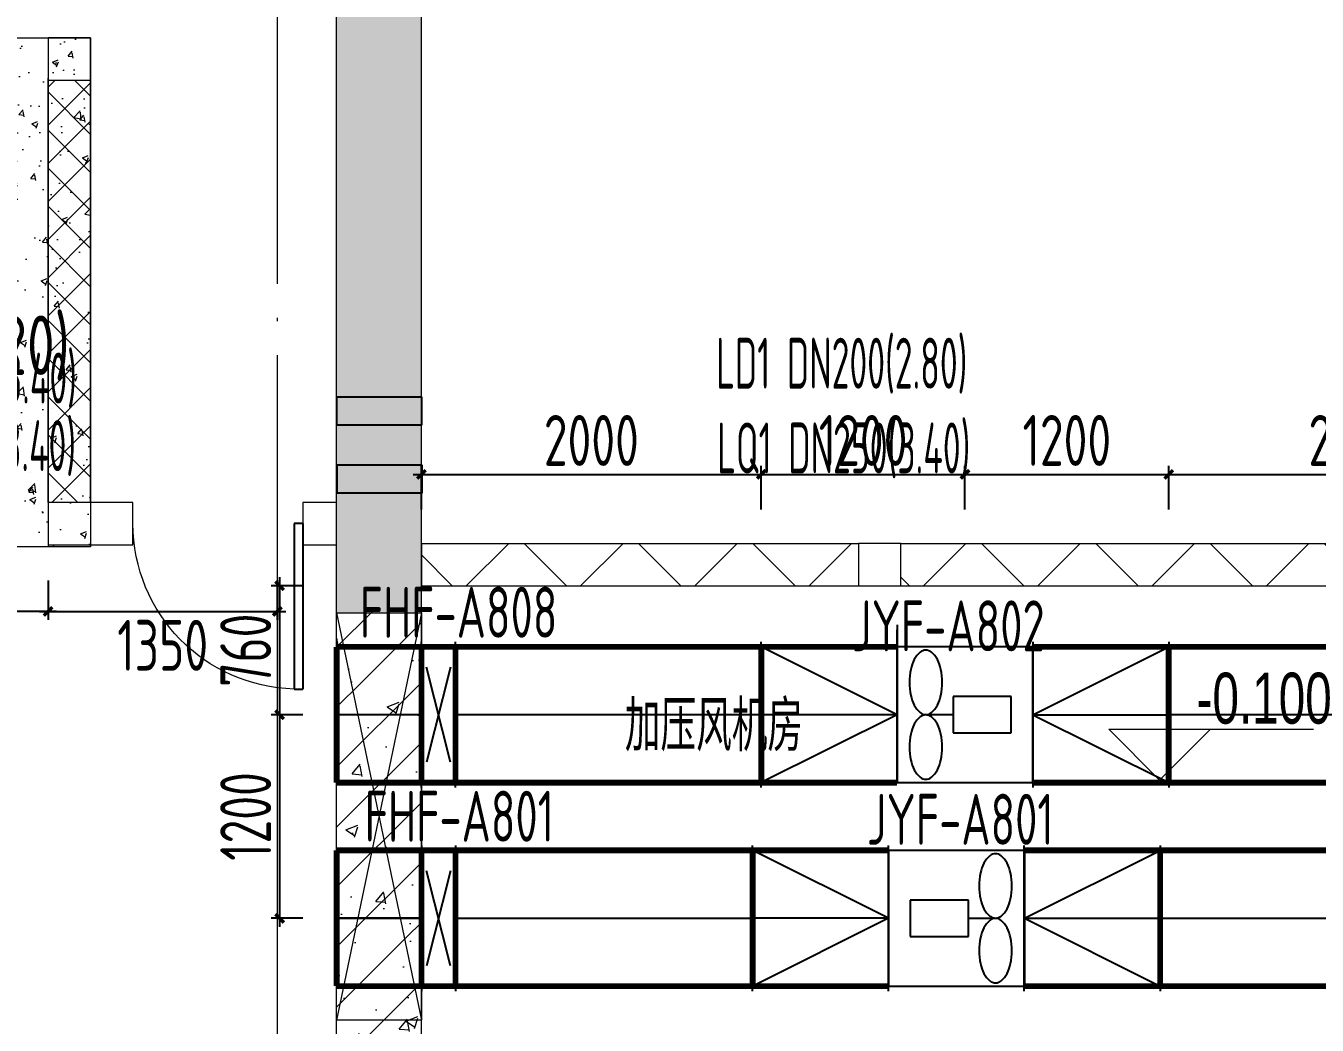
# Model space of a CAD drawing. Extents: x 4 to 13611208, y -605838 to 574722.
# Drawn here: x 13246916 to 13254525, y 207590 to 213480 of the extents above; entities that cross this region are included whole.
import ezdxf
from ezdxf.enums import TextEntityAlignment as Align

# ---------------------------------------------------------------- set-up
doc = ezdxf.new("R2010")
doc.units = 0
doc.header["$LTSCALE"] = 1000
doc.header["$MEASUREMENT"] = 0
doc.linetypes.add('CENTER2', pattern=[28.575, 19.05, -3.175, 3.175, -3.175])
doc.linetypes.add('DOTE', pattern=[2.42, 2, -0.2, 0.02, -0.2])
for name, color, linetype in [('0-变化', 1, 'Continuous'), ('DUCT-X-P标注', 7, 'Continuous'), ('DUCT-X-S中心线', 5, 'CENTER2'), ('DUCT-X-S标注', 7, 'Continuous'), ('DUCT-X-S法兰', 4, 'Continuous'), ('DUCT-X-S管', 3, 'Continuous'), ('DUCT-X-S管端线', 4, 'Continuous'), ('DUCT-X-S管设备', 7, 'Continuous'), ('DUCT-X-S阀门', 7, 'Continuous'), ('SDF-标注', 7, 'Continuous'), ('SXT-标注', 7, 'Continuous')]:
    doc.layers.add(name, color=color, linetype=linetype)
doc.layers.add('SDF-设备', color=1, linetype='Continuous', lineweight=5)
doc.layers.add('建筑底图', color=8, linetype='Continuous', lineweight=13)
doc.styles.add('67', font='gbenor.shx', dxfattribs={"width": 0.7, "bigfont": 'hztxt.shx'})
doc.styles.add('C', font='HZTXT_E', dxfattribs={"width": 0.7, "bigfont": 'HZTXT'})
doc.styles.add('du', font='gbenor.shx', dxfattribs={"width": 0.8, "bigfont": 'hztxt.shx'})
doc.styles.add('晓游', font='gbenor.shx', dxfattribs={"width": 0.8, "bigfont": 'hztxt.shx'})
doc.dimstyles.new('67', dxfattribs={"dimscale": 100, "dimtxt": 3, "dimasz": 0.5, "dimexe": 0.5, "dimexo": 2, "dimgap": 0.5, "dimtad": 2, "dimdec": 0, "dimrnd": 5, "dimzin": 0, "dimdsep": 46, "dimtxsty": 'du', "dimblk": 'ARCHTICK', "dimcen": 0, "dimdle": 0.5, "dimclrd": 256, "dimclre": 256, "dimclrt": 256, "dimazin": 0, "dimtfac": 1, "dimtdec": 0, "dimtix": 1, "dimtmove": 2, "dimatfit": 3, "dimfxl": 100, "dimtolj": 1, "dimtzin": 0, "dimlwd": -1, "dimlwe": -1, "dimarcsym": 0})
pattern_1 = [(45, (793255.26, 8e-09), (-176.7766953, 176.7766953), []), (50, (793255.26, 8e-09), (717.260183, -62.752135), [75, -825]), (355, (793255.26, 8e-09), (-138.751334, 752.192134), [60, -660]), (100.4514, (793315, -5.2), (578.50938, 689.439542), [63.74019, -701.14211]), (46.1842, (793255.26, 200), (1067.24105, -165.519014), [112.5, -1237.5]), (96.6356, (793344.2, 186.2), (934.662706, 974.11787), [95.61029, -1051.713]), (351.1842, (793255.3, 200), (934.66195, 974.1186), [90, -990]), (21, (793355.26, 150), (596.907052, -402.61889), [75, -825]), (326, (793355.26, 150), (243.31533, 725.150045), [60, -660]), (71.4514, (793405, 116.45), (840.22263, 322.530497), [63.74019, -701.14211]), (37.5, (793255.26, 8e-09), (12.1598553, 332.893854), [0, -652, 0, -670, 0, -662.5]), (7.5, (793255.26, 8e-09), (263.069537, 394.411712), [0, -382, 0, -637, 0, -252.5]), (327.5, (793032.26, 8e-09), (533.822436, -22.554872), [0, -250, 0, -780, 0, -1035]), (317.5, (792932.26, 8e-09), (583.18617, 100.104982), [0, -325, 0, -518, 0, -735])]
pattern_2 = [(45, (0, 0), (-336.759605, 336.759605), []), (135, (0, 0), (-336.759605, -336.759605), [])]

# ---------------------------------------------------------------- blocks, each defined once
blk = doc.blocks.new('_FZH')
blk.add_lwpolyline([(-0.5, -0.5), (0.5, -0.5), (0.5, 0.5), (-0.5, 0.5)], close=True)
blk = doc.blocks.new('_ArchTick')
at = {"color": 0, "linetype": 'ByBlock', "const_width": 0.4}
blk.add_lwpolyline([(-0.5, -0.5), (0.5, 0.5)], dxfattribs=at)
blk = doc.blocks.new('*D336')
at = {"layer": 'SDF-标注', "transparency": 16777216}
for p, q in [((13243797.4, 210209.5), (13243797.4, 209978.5)), ((13247047.4, 210209.5), (13247047.4, 209978.5)), ((13247097.4, 210028.5), (13243747.4, 210028.5))]:
    blk.add_line(p, q, dxfattribs=at)
at = {"layer": 'SDF-标注', "transparency": 16777216, "xscale": 50, "yscale": 50, "zscale": 50, "rotation": 180}
blk.add_blockref('_ArchTick', (13243797.4, 210028.5), dxfattribs=at)
at = {"layer": 'SDF-标注', "transparency": 16777216, "xscale": 50, "yscale": 50, "zscale": 50}
blk.add_blockref('_ArchTick', (13247047.4, 210028.5), dxfattribs=at)
at = {"layer": 'SDF-标注', "transparency": 16777216, "insert": (13245422.4, 209828.5), "char_height": 300, "attachment_point": 5, "style": 'du'}
blk.add_mtext('\\A1;3250', dxfattribs=at)
blk = doc.blocks.new('*D337')
at = {"layer": 'SDF-标注', "transparency": 16777216}
for p, q in [((13247047.4, 210209.5), (13247047.4, 209978.5)), ((13248397.4, 210209.5), (13248397.4, 209978.5)), ((13246997.4, 210028.5), (13248447.4, 210028.5))]:
    blk.add_line(p, q, dxfattribs=at)
at = {"layer": 'SDF-标注', "transparency": 16777216, "xscale": 50, "yscale": 50, "zscale": 50, "rotation": 180}
blk.add_blockref('_ArchTick', (13247047.4, 210028.5), dxfattribs=at)
at = {"layer": 'SDF-标注', "transparency": 16777216, "xscale": 50, "yscale": 50, "zscale": 50}
blk.add_blockref('_ArchTick', (13248397.4, 210028.5), dxfattribs=at)
at = {"layer": 'SDF-标注', "transparency": 16777216, "insert": (13247722.4, 209828.5), "char_height": 300, "attachment_point": 5, "style": 'du'}
blk.add_mtext('\\A1;1350', dxfattribs=at)
blk = doc.blocks.new('*D749')
at = {"layer": 'DUCT-X-S标注', "transparency": 16777216}
for p, q in [((13248547.4, 210179.5), (13248361.5, 210179.5)), ((13248411.5, 210229.5), (13248411.5, 209369.5)), ((13248546.1, 209419.5), (13248361.5, 209419.5))]:
    blk.add_line(p, q, dxfattribs=at)
at = {"layer": 'DUCT-X-S标注', "transparency": 16777216, "xscale": 50, "yscale": 50, "zscale": 50}
for p, rotation in [((13248411.5, 210179.5), 90), ((13248411.5, 209419.5), 270)]:
    blk.add_blockref('_ArchTick', p, dxfattribs=dict(at, rotation=rotation))
at = {"layer": 'DUCT-X-S标注', "transparency": 16777216, "insert": (13248211.5, 209799.5), "char_height": 300, "attachment_point": 5, "rotation": 90, "style": 'du'}
blk.add_mtext('\\A1;760', dxfattribs=at)
blk = doc.blocks.new('*D750')
at = {"layer": 'DUCT-X-S标注', "transparency": 16777216}
for p, q in [((13248547.4, 209419.5), (13248361.5, 209419.5)), ((13248411.5, 209469.5), (13248411.5, 208169.5)), ((13248547.6, 208219.5), (13248361.5, 208219.5))]:
    blk.add_line(p, q, dxfattribs=at)
at = {"layer": 'DUCT-X-S标注', "transparency": 16777216, "xscale": 50, "yscale": 50, "zscale": 50}
for p, rotation in [((13248411.5, 209419.5), 90), ((13248411.5, 208219.5), 270)]:
    blk.add_blockref('_ArchTick', p, dxfattribs=dict(at, rotation=rotation))
at = {"layer": 'DUCT-X-S标注', "transparency": 16777216, "insert": (13248211.5, 208819.5), "char_height": 300, "attachment_point": 5, "rotation": 90, "style": 'du'}
blk.add_mtext('\\A1;1200', dxfattribs=at)
blk = doc.blocks.new('*D878')
at = {"layer": 'DUCT-X-P标注', "transparency": 16777216}
for p, q in [((13249247.4, 210629.5), (13249247.4, 210886)), ((13251249.3, 210629.5), (13251249.3, 210886)), ((13249197.4, 210836), (13251299.3, 210836))]:
    blk.add_line(p, q, dxfattribs=at)
at = {"layer": 'DUCT-X-P标注', "transparency": 16777216, "xscale": 50, "yscale": 50, "zscale": 50, "rotation": 180}
blk.add_blockref('_ArchTick', (13249247.4, 210836), dxfattribs=at)
at = {"layer": 'DUCT-X-P标注', "transparency": 16777216, "xscale": 50, "yscale": 50, "zscale": 50}
blk.add_blockref('_ArchTick', (13251249.3, 210836), dxfattribs=at)
at = {"layer": 'DUCT-X-P标注', "transparency": 16777216, "insert": (13250248.3, 211036), "char_height": 300, "attachment_point": 5, "style": 'du'}
blk.add_mtext('\\A1;2000', dxfattribs=at)
blk = doc.blocks.new('$DorLib2D$00000001')
for p, q in [((0.45, 0.975), (0.5, 0.975)), ((0.45, 0), (0.45, 0.975)), ((0.5, 0), (0.5, 0.975)), ((0.5, 0), (0.45, 0))]:
    blk.add_line(p, q)
at = {"lineweight": 13}
blk.add_arc((0.475, 0), 0.975, 91.46928, 180, dxfattribs=at)
blk = doc.blocks.new('$VALVE$00000539')
for p, q in [((-225, 75), (-225, -75)), ((-225, 75), (225, 75)), ((225, 75), (225, -75)), ((225, -75), (-225, -75))]:
    blk.add_line(p, q)
blk = doc.blocks.new('*D1878')
at = {"layer": 'DUCT-X-P标注', "transparency": 16777216}
for p, q in [((13251249.3, 210629.5), (13251249.3, 210886)), ((13252449.9, 210629.5), (13252449.9, 210886)), ((13251199.3, 210836), (13252499.9, 210836))]:
    blk.add_line(p, q, dxfattribs=at)
at = {"layer": 'DUCT-X-P标注', "transparency": 16777216, "xscale": 50, "yscale": 50, "zscale": 50, "rotation": 180}
blk.add_blockref('_ArchTick', (13251249.3, 210836), dxfattribs=at)
at = {"layer": 'DUCT-X-P标注', "transparency": 16777216, "xscale": 50, "yscale": 50, "zscale": 50}
blk.add_blockref('_ArchTick', (13252449.9, 210836), dxfattribs=at)
at = {"layer": 'DUCT-X-P标注', "transparency": 16777216, "insert": (13251849.6, 211036), "char_height": 300, "attachment_point": 5, "style": 'du'}
blk.add_mtext('\\A1;1200', dxfattribs=at)
blk = doc.blocks.new('*D1879')
at = {"layer": 'DUCT-X-P标注', "transparency": 16777216}
for p, q in [((13252449.9, 210629.5), (13252449.9, 210886)), ((13253650.3, 210629.5), (13253650.3, 210886)), ((13252399.9, 210836), (13253700.3, 210836))]:
    blk.add_line(p, q, dxfattribs=at)
at = {"layer": 'DUCT-X-P标注', "transparency": 16777216, "xscale": 50, "yscale": 50, "zscale": 50, "rotation": 180}
blk.add_blockref('_ArchTick', (13252449.9, 210836), dxfattribs=at)
at = {"layer": 'DUCT-X-P标注', "transparency": 16777216, "xscale": 50, "yscale": 50, "zscale": 50}
blk.add_blockref('_ArchTick', (13253650.3, 210836), dxfattribs=at)
at = {"layer": 'DUCT-X-P标注', "transparency": 16777216, "insert": (13253050.1, 211036), "char_height": 300, "attachment_point": 5, "style": 'du'}
blk.add_mtext('\\A1;1200', dxfattribs=at)
blk = doc.blocks.new('*D1880')
at = {"layer": 'DUCT-X-P标注', "transparency": 16777216}
for p, q in [((13253650.3, 210629.5), (13253650.3, 210886)), ((13255822.4, 210629.5), (13255822.4, 210886)), ((13253600.3, 210836), (13255872.4, 210836))]:
    blk.add_line(p, q, dxfattribs=at)
at = {"layer": 'DUCT-X-P标注', "transparency": 16777216, "xscale": 50, "yscale": 50, "zscale": 50, "rotation": 180}
blk.add_blockref('_ArchTick', (13253650.3, 210836), dxfattribs=at)
at = {"layer": 'DUCT-X-P标注', "transparency": 16777216, "xscale": 50, "yscale": 50, "zscale": 50}
blk.add_blockref('_ArchTick', (13255822.4, 210836), dxfattribs=at)
at = {"layer": 'DUCT-X-P标注', "transparency": 16777216, "insert": (13254736.3, 211036), "char_height": 300, "attachment_point": 5, "style": 'du'}
blk.add_mtext('\\A1;2170', dxfattribs=at)
blk = doc.blocks.new('$轴流风机$00000011')
for p, q in [((-500, 500), (-500, -500)), ((500, 500), (-500, 500)), ((500, -500), (500, 500)), ((-339.5, 134.7), (-339.5, -134.7)), ((88, 134.7), (-339.5, 134.7)), ((88, -134.7), (88, 134.7)), ((88, 0), (288.5, 0)), ((-339.5, -134.7), (88, -134.7)), ((-500, -500), (500, -500))]:
    blk.add_line(p, q)
for centre, radius, start, end in [((462.4, 274.2), 290.7, 153.06034, 168.11261), ((355.1, 328.7), 170.3, 129.18213, 153.06034), ((288.5, 410.5), 64.8, 90, 129.18213), ((288.5, 410.5), 64.8, 50.81787, 90), ((221.9, 328.7), 170.3, 26.93966, 50.81787), ((114.5, 274.2), 290.7, 11.88739, 26.93966), ((633.1, 238.3), 465, 168.11261, 180), ((-56.1, 238.3), 465, 0, 11.88739), ((633.1, 238.3), 465, 180, 191.88739), ((-56.1, 238.3), 465, 348.11261, 0), ((462.4, 202.4), 290.7, 191.88739, 206.93966), ((114.5, 202.4), 290.7, 333.06034, 348.11261), ((355.1, 147.8), 170.3, 206.93966, 230.81787), ((288.5, 66.1), 64.8, 230.81787, 270), ((288.5, 66.1), 64.8, 270, 309.18213), ((221.9, 147.8), 170.3, 309.18213, 333.06034), ((462.4, -202.4), 290.7, 153.06034, 168.11261), ((355.1, -147.8), 170.3, 129.18213, 153.06034), ((288.5, -66.1), 64.8, 90, 129.18213), ((288.5, -66.1), 64.8, 50.81787, 90), ((221.9, -147.8), 170.3, 26.93966, 50.81787), ((114.5, -202.4), 290.7, 11.88739, 26.93966), ((633.1, -238.3), 465, 168.11261, 180), ((-56.1, -238.3), 465, 0, 11.88739), ((633.1, -238.3), 465, 180, 191.88739), ((-56.1, -238.3), 465, 348.11261, 0), ((462.4, -274.2), 290.7, 191.88739, 206.93966), ((114.5, -274.2), 290.7, 333.06034, 348.11261), ((355.1, -328.7), 170.3, 206.93966, 230.81787), ((288.5, -410.5), 64.8, 230.81787, 270), ((288.5, -410.5), 64.8, 270, 309.18213), ((221.9, -328.7), 170.3, 309.18213, 333.06034)]:
    blk.add_arc(centre, radius, start, end)
for p in [(-500, 0), (500, 0)]:
    blk.add_point(p)

msp = doc.modelspace()

# ---------------------------------------------------------------- hatches: boundary and pattern name
at = {"layer": '建筑底图'}
h = msp.add_hatch(dxfattribs=at)
h.set_pattern_fill('钢筋混凝土,_O', color=8, scale=100)
h.set_pattern_definition([(45, (-59395.76, -568125), (-176.7766953, 176.7766953), []), (50, (-59395.76, -568125), (717.260183, -62.752135), [75, -825]), (355, (-59395.76, -568125), (-138.751334, 752.192134), [60, -660]), (100.4514, (-59336, -568130.2), (578.50938, 689.439542), [63.74019, -701.142112]), (46.1842, (-59395.8, -567925), (1067.24105, -165.519014), [112.5, -1237.5]), (96.6356, (-59306.8, -567938.8), (934.662706, 974.11787), [95.61029, -1051.713]), (351.1842, (-59395.8, -567925), (934.661945, 974.1186), [90, -990]), (21, (-59295.76, -567975), (596.907052, -402.61889), [75, -825]), (326, (-59295.76, -567975), (243.31533, 725.150045), [60, -660]), (71.4514, (-59246, -568008.55), (840.22263, 322.530497), [63.74019, -701.142112]), (37.5, (-59395.76, -568125), (12.1598553, 332.893854), [0, -652, 0, -670, 0, -662.5]), (7.5, (-59395.76, -568125), (263.069537, 394.411712), [0, -382, 0, -637, 0, -252.5]), (327.5, (-59618.76, -568125), (533.822436, -22.554872), [0, -250, 0, -780, 0, -1035]), (317.5, (-59718.76, -568125), (583.18617, 100.104982), [0, -325, 0, -518, 0, -735])])
h.paths.add_polyline_path([(13237197.4, 223959.5), (13237197.4, 205909.5), (13237797.4, 205909.5), (13237797.4, 211909.5), (13238547.4, 211909.5), (13238547.4, 212409.5), (13237797.4, 212409.5), (13237797.4, 215409.5), (13238547.4, 215409.5), (13238547.4, 215909.5), (13237797.4, 215909.5), (13237797.4, 223359.5), (13243297.4, 223359.5), (13243297.4, 215909.5), (13242547.4, 215909.5), (13242547.4, 215409.5), (13243297.4, 215409.5), (13243297.4, 212409.5), (13242547.4, 212409.5), (13242547.4, 211909.5), (13243297.4, 211909.5), (13243297.4, 205909.5), (13243797.4, 205909.5), (13243797.4, 210028.5), (13243797.4, 215409.5), (13244497.4, 215409.5), (13244497.4, 215909.5), (13243797.4, 215909.5), (13243797.4, 223359.5), (13259397.4, 223359.5), (13259397.4, 220759.5), (13248747.4, 220759.5), (13248747.4, 215909.5), (13247497.4, 215909.5), (13247497.4, 215409.5), (13248747.4, 215409.5), (13248747.4, 212709.5), (13248747.4, 210019.5), (13249247.4, 210019.5), (13249247.4, 210028.5), (13249247.4, 212709.5), (13249247.4, 220259.5), (13259397.4, 220259.5), (13259397.4, 216959.5), (13260997.4, 216959.5), (13260997.4, 217459.5), (13259897.4, 217459.5), (13259897.4, 223359.5), (13262497.4, 223359.5), (13262497.4, 217459.5), (13262197.4, 217459.5), (13262197.4, 216959.5), (13262497.4, 216959.5), (13262497.4, 215159.5), (13270447.4, 215159.5), (13270447.4, 205909.5), (13271047.4, 205909.5), (13271047.4, 210028.5), (13271047.4, 223959.5)])
h.paths.add_polyline_path([(13262997.4, 223359.5), (13270447.4, 223359.5), (13270447.4, 215559.5), (13262997.4, 215559.5)], flags=16)
h = msp.add_hatch(dxfattribs=at)
h.set_pattern_fill('混凝土', color=8, scale=50, style=0)
h.set_pattern_definition([(50, (-59395.76, -568125), (358.630091, -31.3760675), [37.5, -412.5]), (355, (-59395.76, -568125), (-69.375667, 376.096067), [30, -330]), (100.4514, (-59365.87, -568127.6), (289.254691, 344.719771), [31.870095, -350.571056]), (46.1842, (-59395.76, -568025), (533.620524, -82.759507), [56.25, -618.75]), (96.6356, (-59351.3, -568031.9), (467.331353, 487.058935), [47.805144, -525.8565]), (351.1842, (-59395.76, -568025), (467.330973, 487.0593), [45, -495]), (21, (-59345.76, -568050), (298.453526, -201.3094453), [37.5, -412.5]), (326, (-59345.76, -568050), (121.657666, 362.575023), [30, -330]), (71.4514, (-59320.9, -568066.78), (420.111314, 161.265248), [31.870095, -350.571056]), (37.5, (-59395.76, -568125), (6.0799277, 166.4469269), [0, -326, 0, -335, 0, -331.25]), (7.5, (-59395.76, -568125), (131.5347687, 197.205856), [0, -191, 0, -318.5, 0, -126.25]), (327.5, (-59507.26, -568125), (266.9112181, -11.2774359), [0, -125, 0, -390, 0, -517.5]), (317.5, (-59557.26, -568125), (291.5930847, 50.052491), [0, -162.5, 0, -259, 0, -367.5])])
h.paths.add_polyline_path([(13243797.4, 210409.5), (13247297.4, 210409.5), (13247297.4, 213409.5), (13243797.4, 213409.5)])
h = msp.add_hatch(dxfattribs=at)
h.set_pattern_fill('ANSI37', color=8, scale=100, style=0)
h.set_pattern_definition([(45, (1408923.03, -58885.75), (-112.2532015, 112.2532015), []), (135, (1408923.03, -58885.75), (-112.2532015, -112.2532015), [])])
h.paths.add_polyline_path([(13247297.4, 213159.5), (13247047.4, 213159.5), (13247047.4, 210670.5), (13247297.4, 210670.5)])
h = msp.add_hatch(dxfattribs=at)
h.set_pattern_fill('ANSI37', color=8, scale=300, style=0)
h.set_pattern_definition(pattern_2)
h.paths.add_polyline_path([(13251822.4, 210179.5), (13251822.4, 210429.5), (13249247.4, 210429.5), (13249247.4, 210179.5)])
h = msp.add_hatch(dxfattribs=at)
h.set_pattern_fill('ANSI37', color=8, scale=300, style=0)
h.set_pattern_definition(pattern_2)
h.paths.add_polyline_path([(13255822.4, 210179.5), (13255822.4, 210429.5), (13252072.4, 210429.5), (13252072.4, 210179.5)])
h = msp.add_hatch(dxfattribs=at)
h.set_pattern_fill('钢筋混凝土', color=8, scale=100, style=0)
h.set_pattern_definition(pattern_1)
h.paths.add_polyline_path([(13249247.4, 210028.5), (13248747.4, 210028.5), (13248747.4, 209609.5), (13249247.4, 209609.5)])
h = msp.add_hatch(dxfattribs=at)
h.set_pattern_fill('钢筋混凝土', color=8, scale=100, style=0)
h.set_pattern_definition(pattern_1)
h.paths.add_polyline_path([(13249247.4, 209609.5), (13248747.4, 209609.5), (13248747.4, 208109.5), (13249247.4, 208109.5)])
h = msp.add_hatch(dxfattribs=at)
h.set_pattern_fill('钢筋混凝土', color=8, scale=100, style=0)
h.set_pattern_definition(pattern_1)
h.paths.add_polyline_path([(13248747.4, 207854.5), (13249247.4, 207854.5), (13249247.4, 208109.5), (13248747.4, 208109.5)])
h = msp.add_hatch(dxfattribs=at)
h.set_pattern_fill('钢筋混凝土', color=8, scale=100, style=0)
h.set_pattern_definition(pattern_1)
h.paths.add_polyline_path([(13249247.4, 207854.5), (13248747.4, 207854.5), (13248747.4, 205209.5), (13249247.4, 205209.5)])

# ---------------------------------------------------------------- linework, layer by layer
at = {"layer": 'DUCT-X-S中心线'}
for p, q in [((13249247.4, 209419.5), (13248747.4, 209419.5)), ((13251249.3, 209419.5), (13249447.8, 209419.5)), ((13252049.5, 209419.5), (13251249.5, 209419.5)), ((13252850.3, 209419.5), (13253650.3, 209419.5)), ((13256072.3, 209419.5), (13253650.5, 209419.5)), ((13248747.4, 208219.5), (13249247.4, 208219.5)), ((13249447.8, 208219.5), (13251198.6, 208219.5)), ((13251998.8, 208219.5), (13251198.8, 208219.5)), ((13252799.6, 208219.5), (13253599.6, 208219.5)), ((13253599.8, 208219.5), (13256072.3, 208219.5))]:
    msp.add_line(p, q, dxfattribs=at)
at = {"layer": 'DUCT-X-S中心线', "color": 8}
for p, q in [((13249247.4, 208219.5, 3700), (13248747.6, 208219.5, 3700)), ((13251685.1, 207819.5, 3700), (13249648, 207819.5, 3700)), ((13258673.9, 207819.5, 3700), (13252886.3, 207819.5, 3700))]:
    msp.add_line(p, q, dxfattribs=at)
at = {"layer": 'DUCT-X-S法兰'}
for p, q in [((13252049.6, 209949.5), (13252049.6, 209089.5)), ((13249247.5, 208989.5), (13249247.5, 209849.5)), ((13249447.7, 208989.5), (13249447.7, 209849.5)), ((13251249.4, 208989.5), (13251249.4, 209849.5)), ((13252850.2, 209849.5), (13252850.2, 208989.5)), ((13253650.4, 209849.5), (13253650.4, 208989.5)), ((13249247.5, 208649.5), (13249247.5, 207789.5)), ((13249447.7, 208649.5), (13249447.7, 207789.5)), ((13251198.7, 207789.5), (13251198.7, 208649.5)), ((13251998.9, 207789.5), (13251998.9, 208649.5)), ((13252799.5, 207789.5), (13252799.5, 208649.5)), ((13253599.7, 208649.5), (13253599.7, 207789.5))]:
    msp.add_line(p, q, dxfattribs=at)
at = {"layer": 'DUCT-X-S法兰', "color": 18, "true_color": 0x000000}
for p in [(13252049.5, 209519.5, 4250), (13252049.7, 209519.5, 4250), (13249247.4, 209419.5, 4250), (13249247.6, 209419.5, 4250), (13249447.6, 209419.5, 4250), (13249447.8, 209419.5, 4250), (13251249.3, 209419.5, 4250), (13251249.5, 209419.5, 4250), (13252850.1, 209419.5, 4250), (13252850.3, 209419.5, 4250), (13253650.3, 209419.5, 4250), (13253650.5, 209419.5, 4250), (13249247.4, 208219.5, 4250), (13249247.6, 208219.5, 4250), (13249447.6, 208219.5, 4250), (13249447.8, 208219.5, 4250), (13251198.6, 208219.5, 4250), (13251198.8, 208219.5, 4250), (13251998.8, 208219.5, 4250), (13251999, 208219.5, 4250), (13252799.4, 208219.5, 4250), (13252799.6, 208219.5, 4250), (13253599.6, 208219.5, 4250), (13253599.8, 208219.5, 4250)]:
    msp.add_point(p, dxfattribs=at)
at = {"layer": 'DUCT-X-S管'}
for p, q in [((13252049.5, 209419.5), (13251249.5, 209819.5)), ((13252850.3, 209419.5), (13253650.3, 209819.5)), ((13252049.5, 209419.5), (13251249.5, 209019.5)), ((13252850.3, 209419.5), (13253650.3, 209019.5)), ((13251998.8, 208219.5), (13251198.8, 208619.5)), ((13252799.6, 208219.5), (13253599.6, 208619.5)), ((13251998.8, 208219.5), (13251198.8, 207819.5)), ((13252799.6, 208219.5), (13253599.6, 207819.5))]:
    msp.add_line(p, q, dxfattribs=at)
at = {"layer": 'DUCT-X-S管', "const_width": 35}
for points in [[(13249247.4, 209819.5), (13248747.4, 209819.5)], [(13248747.4, 209819.5), (13248747.4, 209019.5)], [(13249247.4, 209019.5), (13249247.4, 209819.5)], [(13249247.6, 209819.5), (13249447.6, 209819.5)], [(13251249.3, 209819.5), (13249447.8, 209819.5)], [(13249447.8, 209819.5), (13249447.8, 209019.5)], [(13251249.3, 209019.5), (13251249.3, 209819.5)], [(13252049.5, 209819.5), (13251249.5, 209819.5)], [(13252850.3, 209819.5), (13253650.3, 209819.5)], [(13256072.3, 209819.5), (13253650.5, 209819.5)], [(13253650.5, 209819.5), (13253650.5, 209019.5)], [(13248747.4, 209019.5), (13249247.4, 209019.5)], [(13249447.6, 209019.5), (13249247.6, 209019.5)], [(13249447.8, 209019.5), (13251249.3, 209019.5)], [(13252049.5, 209019.5), (13251249.5, 209019.5)], [(13252850.3, 209019.5), (13253650.3, 209019.5)], [(13253650.5, 209019.5), (13256072.3, 209019.5)], [(13249247.4, 208619.5), (13248747.4, 208619.5)], [(13248747.4, 208619.5), (13248747.4, 207819.5)], [(13249247.4, 207819.5), (13249247.4, 208619.5)], [(13249247.6, 208619.5), (13249447.6, 208619.5)], [(13251198.6, 208619.5), (13249447.8, 208619.5)], [(13249447.8, 208619.5), (13249447.8, 207819.5)], [(13251198.6, 207819.5), (13251198.6, 208619.5)], [(13251998.8, 208619.5), (13251198.8, 208619.5)], [(13252799.6, 208619.5), (13253599.6, 208619.5)], [(13256072.3, 208619.5), (13253599.8, 208619.5)], [(13253599.8, 208619.5), (13253599.8, 207819.5)], [(13248747.4, 207819.5), (13249247.4, 207819.5)], [(13249447.6, 207819.5), (13249247.6, 207819.5)], [(13249447.8, 207819.5), (13251198.6, 207819.5)], [(13251998.8, 207819.5), (13251198.8, 207819.5)], [(13252799.6, 207819.5), (13253599.6, 207819.5)], [(13253599.8, 207819.5), (13256072.3, 207819.5)]]:
    msp.add_lwpolyline(points, dxfattribs=at)
at = {"layer": 'DUCT-X-S管', "color": 18, "true_color": 0x000000}
for p in [(13251249.5, 209419.5, 4250), (13252049.5, 209419.5, 4250), (13252850.3, 209419.5, 4250), (13253650.3, 209419.5, 4250), (13251198.8, 208219.5, 4250), (13251998.8, 208219.5, 4250), (13252799.6, 208219.5, 4250), (13253599.6, 208219.5, 4250)]:
    msp.add_point(p, dxfattribs=at)
at = {"layer": 'DUCT-X-S管端线'}
for p, q in [((13252049.8, 209119.5), (13252049.8, 209919.5)), ((13252049.8, 209119.5), (13252049.8, 209919.5)), ((13249247.6, 209819.5), (13249247.6, 209019.5)), ((13249447.6, 209819.5), (13249447.6, 209019.5)), ((13251249.5, 209819.5), (13251249.5, 209019.5)), ((13252049.5, 209019.5), (13252049.5, 209819.5)), ((13252850, 209019.5), (13252850, 209819.5)), ((13252850, 209019.5), (13252850, 209819.5)), ((13252850.3, 209819.5), (13252850.3, 209019.5)), ((13253650.3, 209019.5), (13253650.3, 209819.5)), ((13249247.6, 208619.5), (13249247.6, 207819.5)), ((13249447.6, 208619.5), (13249447.6, 207819.5)), ((13251198.8, 208619.5), (13251198.8, 207819.5)), ((13251998.8, 207819.5), (13251998.8, 208619.5)), ((13251999.1, 208619.5), (13251999.1, 207819.5)), ((13251999.1, 208619.5), (13251999.1, 207819.5)), ((13252799.3, 208619.5), (13252799.3, 207819.5)), ((13252799.3, 208619.5), (13252799.3, 207819.5)), ((13252799.6, 208619.5), (13252799.6, 207819.5)), ((13253599.6, 207819.5), (13253599.6, 208619.5))]:
    msp.add_line(p, q, dxfattribs=at)
at = {"layer": 'DUCT-X-S阀门'}
for p, q in [((13252049.7, 209919.5), (13252049.7, 209119.5)), ((13252049.8, 209919.5), (13252049.7, 209919.5)), ((13252049.8, 209919.5), (13252049.8, 209119.5)), ((13252849.9, 209819.5), (13252849.9, 209019.5)), ((13252850, 209819.5), (13252849.9, 209819.5)), ((13252850, 209819.5), (13252850, 209019.5)), ((13252049.8, 209719.5), (13252049.7, 209472.3)), ((13252049.7, 209719.5), (13252049.7, 209632.3)), ((13252049.7, 209716.4), (13252049.8, 209600.9)), ((13249417.6, 209139.6), (13249277.5, 209699.4)), ((13249417.6, 209699.5), (13249277.6, 209139.5)), ((13252049.8, 209658.7), (13252049.7, 209319.5)), ((13252049.7, 209593.8), (13252049.8, 209478.3)), ((13252850, 209619.5), (13252849.9, 209372.3)), ((13252849.9, 209619.5), (13252849.9, 209532.3)), ((13252849.9, 209616.4), (13252850, 209500.9)), ((13252850, 209558.7), (13252849.9, 209219.5)), ((13252049.8, 209498.7), (13252049.8, 209319.5)), ((13252849.9, 209493.8), (13252850, 209378.3)), ((13252049.7, 209464.3), (13252049.8, 209348.8)), ((13252849.9, 209364.3), (13252850, 209248.8)), ((13252850, 209398.7), (13252850, 209219.5)), ((13252049.7, 209119.5), (13252049.8, 209119.5)), ((13252849.9, 209019.5), (13252850, 209019.5)), ((13251999.2, 208619.5), (13251999.1, 208619.5)), ((13251999.1, 207819.5), (13251999.1, 208619.5)), ((13251999.2, 207819.5), (13251999.2, 208619.5)), ((13252799.4, 208619.5), (13252799.3, 208619.5)), ((13252799.3, 207819.5), (13252799.3, 208619.5)), ((13252799.4, 207819.5), (13252799.4, 208619.5)), ((13249417.6, 207939.6), (13249277.5, 208499.4)), ((13249417.6, 208499.5), (13249277.6, 207939.5)), ((13251999.1, 208080.3), (13251999.2, 208419.5)), ((13251999.1, 208240.3), (13251999.1, 208419.5)), ((13252799.3, 208080.3), (13252799.4, 208419.5)), ((13252799.3, 208240.3), (13252799.3, 208419.5)), ((13251999.2, 208274.7), (13251999.1, 208390.2)), ((13252799.4, 208274.7), (13252799.3, 208390.2)), ((13251999.1, 208019.5), (13251999.2, 208266.8)), ((13251999.2, 208145.2), (13251999.1, 208260.7)), ((13252799.3, 208019.5), (13252799.4, 208266.8)), ((13252799.4, 208145.2), (13252799.3, 208260.7)), ((13251999.2, 208022.7), (13251999.1, 208138.1)), ((13252799.4, 208022.7), (13252799.3, 208138.1)), ((13251999.1, 208019.5), (13251999.2, 208106.8)), ((13252799.3, 208019.5), (13252799.4, 208106.8)), ((13251999.1, 207819.5), (13251999.2, 207819.5)), ((13252799.3, 207819.5), (13252799.4, 207819.5))]:
    msp.add_line(p, q, dxfattribs=at)
at = {"layer": 'SDF-设备', "color": 1}
msp.add_lwpolyline([(13247047.4, 210409.5), (13243797.4, 210409.5), (13243797.4, 213409.5), (13247047.4, 213409.5)], close=True, dxfattribs=at)
at = {"layer": '建筑底图', "color": 8, "linetype": 'DOTE'}
for p, q in [((13248397.4, 226059.5), (13248397.4, 202646.5)), ((13248397.4, 209559.5), (13248397.4, 180083))]:
    msp.add_line(p, q, dxfattribs=at)
at = {"layer": '建筑底图', "color": 8}
for p, q in [((13249247.4, 212709.5), (13249247.4, 220259.5)), ((13248747.4, 212709.5), (13248747.4, 215409.5)), ((13247047.4, 210670.5), (13247047.4, 213170.5)), ((13247297.4, 210670.5), (13247297.4, 213170.5)), ((13248747.4, 210019.5), (13248747.4, 212709.5)), ((13249247.4, 210019.5), (13249247.4, 212709.5)), ((13249247.4, 210429.5), (13251822.4, 210429.5)), ((13249247.4, 210429.5), (13249247.4, 210179.5)), ((13252072.4, 210429.5), (13255822.4, 210429.5)), ((13249247.4, 210179.5), (13251822.4, 210179.5)), ((13252072.4, 210179.5), (13255822.4, 210179.5)), ((13248747.4, 209609.5), (13248747.4, 210028.5)), ((13248747.4, 210019.5), (13248747.4, 210028.5)), ((13248747.4, 210019.5), (13249247.4, 207619.5)), ((13249247.4, 210019.5), (13248747.4, 207619.5)), ((13248747.4, 210019.5), (13249247.4, 207619.5)), ((13248747.4, 210019.5), (13249247.4, 210019.5)), ((13249247.4, 209609.5), (13249247.4, 210028.5)), ((13249247.4, 210019.5), (13249247.4, 210028.5)), ((13248747.4, 205209.5), (13248747.4, 209609.5)), ((13249247.4, 205209.5), (13249247.4, 209609.5)), ((13248747.4, 207854.5), (13248747.4, 209054.5)), ((13249247.4, 209054.5), (13249247.4, 207854.5)), ((13249247.4, 207619.5), (13248747.4, 207619.5)), ((13248747.4, 205209.5), (13248747.4, 207619.5)), ((13249247.4, 205209.5), (13249247.4, 207619.5))]:
    msp.add_line(p, q, dxfattribs=at)
at = {"layer": '建筑底图'}
for p, q in [((13253596.7, 209034), (13253296.7, 209334)), ((13253296.7, 209334), (13254502.7, 209334)), ((13253596.7, 209034), (13253896.7, 209334))]:
    msp.add_line(p, q, dxfattribs=at)
at = {"layer": '建筑底图', "color": 8}
for points in [[(13243797.4, 213409.5), (13247297.4, 213409.5), (13247297.4, 210409.5), (13243797.4, 210409.5)], [(13248747.4, 210019.5), (13249247.4, 210019.5), (13249247.4, 207619.5), (13248747.4, 207619.5)]]:
    msp.add_lwpolyline(points, close=True, dxfattribs=at)

# ---------------------------------------------------------------- block references
at = {"layer": '0-变化', "color": 8, "xscale": 1000, "yscale": -1000, "zscale": 1000}
msp.add_blockref('$DorLib2D$00000001', (13248047.4, 210545.5), dxfattribs=at)
at = {"layer": 'DUCT-X-S管设备', "xscale": 0.8, "yscale": 0.8, "zscale": 800}
for p, rotation in [((13252449.9, 209419.5, 4250), 179.9999999999281), ((13252399.2, 208219.5, 4250), 3.272333709005441e-12)]:
    msp.add_blockref('$轴流风机$00000011', p, dxfattribs=dict(at, rotation=rotation))
at = {"layer": 'SXT-标注', "xscale": 1.111111111111111, "yscale": 1.111111111111111, "zscale": 1.111111111111111, "rotation": 1.665467337436579e-05}
msp.add_blockref('$VALVE$00000539', (13248997.4, 211209.5), dxfattribs=at)
at = {"layer": 'SXT-标注', "xscale": 1.111111111111111, "yscale": 1.111111111111111, "zscale": 1.111111111111111}
msp.add_blockref('$VALVE$00000539', (13248999.4, 210809.5), dxfattribs=at)
at = {"layer": '建筑底图', "color": 8}
for p, xscale, yscale, zscale in [((13247172.4, 213284.5), 250, 250, 250), ((13247297.4, 210545.5), 499.9999911375344, 250, 250), ((13248647.4, 210545.5), 199.9999998379499, 250.0000000001746, 250.0000000001746), ((13251947.4, 210304.5), 250, 250, 250)]:
    msp.add_blockref('_FZH', p, dxfattribs=dict(at, xscale=xscale, yscale=yscale, zscale=zscale))

# ---------------------------------------------------------------- texts
at = {"layer": 'DUCT-X-P标注', "style": '67', "width": 0.75}
for s, p in [('JYF-A802', (13251783.4, 209793.2, 3600)), ('JYF-A801', (13251871.6, 208652.9, 7950))]:
    msp.add_text(s, height=300, dxfattribs=at).set_placement(p)
at = {"layer": 'DUCT-X-S标注', "style": '67', "width": 0.75}
for s, p in [('FHF-A808', (13248883.5, 209873.3, 1650)), ('FHF-A801', (13248912.3, 208671, 1650))]:
    msp.add_text(s, height=300, dxfattribs=at).set_placement(p)
at = {"layer": 'SDF-标注', "style": '晓游', "width": 0.8}
msp.add_text('3250X3000X3000(0.20)', height=350, dxfattribs=at).set_placement((13245598.8, 211598.3, 0.2), align=Align.MIDDLE)
at = {"layer": 'SXT-标注', "style": '67', "width": 0.6}
for s, p in [('LD1 DN200(2.80) ', (13251772.5, 211491.2)), ('LQ2 DN250(3.40) ', (13246505.9, 211403.6, 2800)), ('LQ1 DN250(3.40) ', (13246515, 211005.4, 2800)), ('LQ1 DN250(3.40) ', (13251784.4, 210991.8))]:
    msp.add_text(s, height=300, dxfattribs=at).set_placement(p, align=Align.MIDDLE_CENTER)
at = {"layer": '建筑底图', "style": 'C', "width": 0.7}
msp.add_text('-0.100', height=300, dxfattribs=at).set_placement((13253814.5, 209367))
at = {"layer": '建筑底图', "color": 8, "style": 'C', "width": 0.7}
msp.add_text('加压风机房', height=300, dxfattribs=at).set_placement((13250445.6, 209203.3, 0))

# ---------------------------------------------------------------- dimensions: what is measured, and where the dimension line sits
at = {"layer": 'DUCT-X-P标注'}
for base, p1, p2, picture, middle in [((13251249.3, 210836, -4250), (13249247.4, 210429.5, -4250), (13251249.3, 210429.5), '*D878', (13250248.3, 211036, -4250)), ((13252449.9, 210836), (13251249.3, 210429.5), (13252449.9, 210429.5), '*D1878', (13251849.6, 211036)), ((13253650.3, 210836), (13252449.9, 210429.5), (13253650.3, 210429.5), '*D1879', (13253050.1, 211036)), ((13255822.4, 210836), (13253650.3, 210429.5), (13255822.4, 210429.5), '*D1880', (13254736.3, 211036))]:
    dim = msp.add_linear_dim(base=base, p1=p1, p2=p2, dimstyle='67', dxfattribs=at)
    dim.commit()
    dim.dimension.update_dxf_attribs({"geometry": picture, "text_midpoint": middle})
at = {"layer": 'DUCT-X-S标注'}
for base, p1, p2, picture, middle in [((13248411.5, 209419.5), (13248747.4, 210179.5), (13248746.1, 209419.5, 4250), '*D749', (13248211.5, 209799.5)), ((13248411.5, 208219.5), (13248747.4, 209419.5, 4250), (13248747.6, 208219.5, 4250), '*D750', (13248211.5, 208819.5))]:
    dim = msp.add_linear_dim(base=base, p1=p1, p2=p2, angle=90, dimstyle='67', dxfattribs=at)
    dim.commit()
    dim.dimension.update_dxf_attribs({"geometry": picture, "text_midpoint": middle})
at = {"layer": 'SDF-标注'}
for base, p2, picture, middle in [((13243797.4, 210028.5), (13243797.4, 210409.5), '*D336', (13245422.4, 209828.5)), ((13248397.4, 210028.5), (13248397.4, 210409.5), '*D337', (13247722.4, 209828.5))]:
    dim = msp.add_linear_dim(base=base, p1=(13247047.4, 210409.5), p2=p2, dimstyle='67', dxfattribs=at)
    dim.commit()
    dim.dimension.update_dxf_attribs({"geometry": picture, "text_midpoint": middle})

doc.saveas('drawing.dxf')
